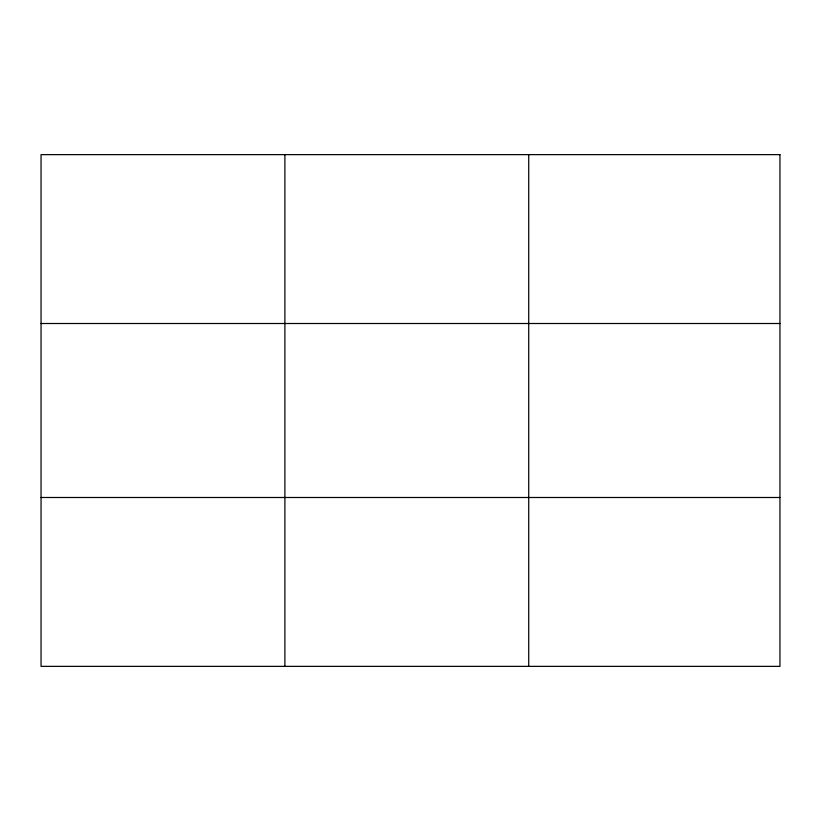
<?xml version="1.0" encoding="UTF-8"?>
<svg xmlns="http://www.w3.org/2000/svg" width="821" height="821" viewBox="0 0 821 821"><rect width="100%" height="100%" fill="white"/><g stroke="black" fill="none" stroke-linecap="round" stroke-linejoin="round"><path stroke-width="1.23" d="M284.887 666.365L284.887 154.635M528.724 666.365L528.724 154.635M41.05 323.505L779.95 323.505M41.05 497.495L779.95 497.495M779.95 154.635L779.95 666.365L41.05 666.365L41.05 154.635L779.95 154.635"/></g></svg>
